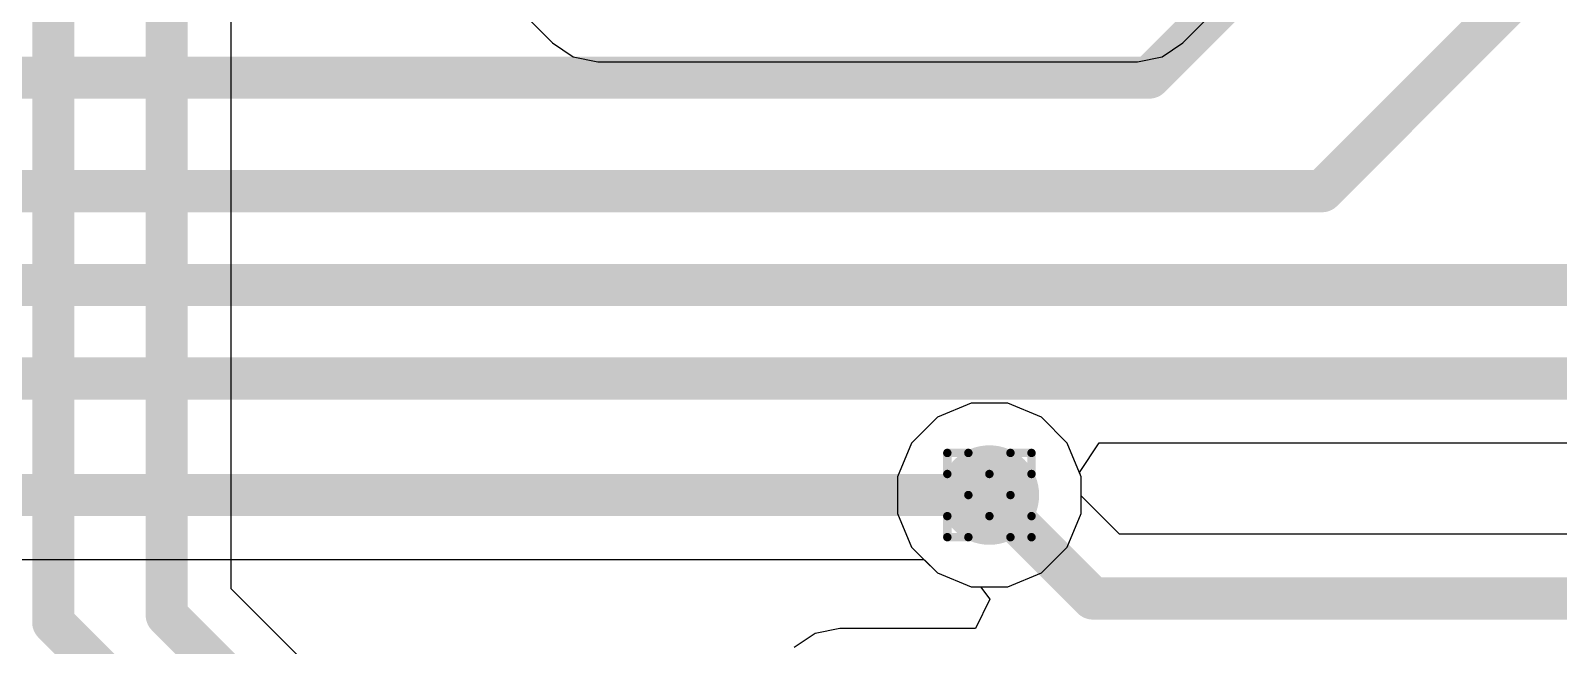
# Model space of a CAD drawing. Header units: inches. Extents: x -11 to 5379, y 0 to 5429.
# Drawn here: x 135.72 to 144.94, y 29.62 to 33.33 of the extents above; entities that cross this region are included whole.
import ezdxf

# ---------------------------------------------------------------- set-up
doc = ezdxf.new("R2010")
doc.units = ezdxf.units.IN
for name, color, linetype in [('Bottom Layer', 5, 'Continuous'), ('Drill Drawing', 1, 'Continuous'), ('GND', 16, 'Continuous'), ('PWR', 76, 'Continuous'), ('Top Layer', 1, 'Continuous'), ('Via Holes', 16, 'Continuous')]:
    doc.layers.add(name, color=color, linetype=linetype)

msp = doc.modelspace()

# ---------------------------------------------------------------- hatches: boundary and pattern name
at = {"layer": 'Bottom Layer'}
h = msp.add_hatch(color=5, dxfattribs=at)
edge = h.paths.add_edge_path()
edge.add_arc((141.5034, 30.5308), 0.3, 0, 360)
at = {"layer": 'GND'}
h = msp.add_hatch(color=16, dxfattribs=at)
edge = h.paths.add_edge_path()
edge.add_arc((141.5034, 30.5308), 0.3, 0, 360)
at = {"layer": 'PWR'}
h = msp.add_hatch(color=76, dxfattribs=at)
edge = h.paths.add_edge_path()
edge.add_arc((141.5034, 30.5308), 0.3, 0, 360)
at = {"layer": 'Top Layer'}
h = msp.add_hatch(color=1, dxfattribs=at)
edge = h.paths.add_edge_path()
edge.add_arc((141.5034, 30.5308), 0.3, 0, 360)
at = {"layer": 'Via Holes'}
h = msp.add_hatch(color=7, dxfattribs=at)
edge = h.paths.add_edge_path()
edge.add_arc((141.5034, 30.5308), 0.15, 0, 360)

# ---------------------------------------------------------------- linework, layer by layer
at = {"layer": 'Bottom Layer'}
for p, q in [((142.671, 33.2572), (148.7255, 39.3117)), ((136.9278, 29.9664), (136.9278, 34.5573)), ((138.0067, 34.1166), (138.8661, 33.2572)), ((138.8661, 33.2572), (138.9921, 33.173)), ((142.545, 33.173), (142.671, 33.2572)), ((138.9921, 33.173), (139.1407, 33.1434)), ((139.1407, 33.1434), (142.3963, 33.1434)), ((142.3963, 33.1434), (142.545, 33.173)), ((141.3932, 31.0848), (141.1896, 31.0005)), ((141.6136, 31.0848), (141.3932, 31.0848)), ((141.8172, 31.0005), (141.6136, 31.0848)), ((141.1896, 31.0005), (141.0337, 30.8446)), ((141.9731, 30.8446), (141.8172, 31.0005)), ((141.0337, 30.8446), (140.9494, 30.641)), ((142.0574, 30.641), (141.9731, 30.8446)), ((140.9494, 30.641), (140.9494, 30.4206)), ((142.0574, 30.5262), (142.0574, 30.641)), ((142.288, 30.2956), (142.0574, 30.5262)), ((140.9494, 30.4206), (141.0337, 30.217)), ((145.1077, 30.2956), (142.288, 30.2956)), ((141.0337, 30.217), (141.1896, 30.0611)), ((141.1896, 30.0611), (141.3932, 29.9768)), ((139.1209, 27.7734), (136.9278, 29.9664)), ((141.3932, 29.9768), (141.4499, 29.9768)), ((141.4499, 29.9768), (141.5065, 29.9033)), ((141.5065, 29.9033), (141.419, 29.7255)), ((140.4521, 29.6959), (140.3261, 29.6117)), ((140.6008, 29.7255), (140.4521, 29.6959)), ((141.419, 29.7255), (140.6008, 29.7255))]:
    msp.add_line(p, q, dxfattribs=at)
for points in [[(135.8544, 29.7621, 0.254, 0.254, 0), (135.8544, 35.3858, 0.254, 0.254, 0)], [(136.5393, 29.8055, 0.254, 0.254, 0), (136.5393, 35, 0.254, 0.254, 0)], [(141.5034, 30.5308, 0.254, 0.254, 0), (142.1271, 29.9071, 0.254, 0.254, 0)], [(142.1271, 29.9071, 0.254, 0.254, 0), (167.939, 29.9071, 0.254, 0.254, 0)], [(135.8544, 29.7621, 0.254, 0.254, 0), (139.5035, 26.113, 0.254, 0.254, 0)], [(136.5393, 29.8055, 0.254, 0.254, 0), (139.7169, 26.628, 0.254, 0.254, 0)]]:
    msp.add_lwpolyline(points, format="xyseb", dxfattribs=at)
for points in [[(141.4399, 30.5308, 0.127, 0.127, 1), (141.5669, 30.5308, 0.127, 0.127, 1)], [(142.0636, 29.9071, 0.127, 0.127, 1), (142.1906, 29.9071, 0.127, 0.127, 1)], [(142.0636, 29.9071, 0.127, 0.127, 1), (142.1906, 29.9071, 0.127, 0.127, 1)], [(135.7909, 29.7621, 0.127, 0.127, 1), (135.9179, 29.7621, 0.127, 0.127, 1)], [(135.7909, 29.7621, 0.127, 0.127, 1), (135.9179, 29.7621, 0.127, 0.127, 1)], [(136.4758, 29.8055, 0.127, 0.127, 1), (136.6028, 29.8055, 0.127, 0.127, 1)], [(136.4758, 29.8055, 0.127, 0.127, 1), (136.6028, 29.8055, 0.127, 0.127, 1)]]:
    msp.add_lwpolyline(points, format="xyseb", close=True, dxfattribs=at)
at = {"layer": 'Drill Drawing'}
for points in [[(141.2494, 30.6578, 0.0508, 0.0508, 0), (141.2494, 30.7848, 0.0508, 0.0508, 0)], [(141.2494, 30.7848, 0.0508, 0.0508, 0), (141.3764, 30.7848, 0.0508, 0.0508, 0)], [(141.3764, 30.7848, 0.0508, 0.0508, 0), (141.5034, 30.6578, 0.0508, 0.0508, 0)], [(141.5034, 30.6578, 0.0508, 0.0508, 0), (141.6304, 30.7848, 0.0508, 0.0508, 0)], [(141.6304, 30.7848, 0.0508, 0.0508, 0), (141.7574, 30.7848, 0.0508, 0.0508, 0)], [(141.7574, 30.6578, 0.0508, 0.0508, 0), (141.7574, 30.7848, 0.0508, 0.0508, 0)], [(141.2494, 30.6578, 0.0508, 0.0508, 0), (141.3764, 30.5308, 0.0508, 0.0508, 0)], [(141.6304, 30.5308, 0.0508, 0.0508, 0), (141.7574, 30.6578, 0.0508, 0.0508, 0)], [(141.2494, 30.4038, 0.0508, 0.0508, 0), (141.3764, 30.5308, 0.0508, 0.0508, 0)], [(141.6304, 30.5308, 0.0508, 0.0508, 0), (141.7574, 30.4038, 0.0508, 0.0508, 0)], [(141.2494, 30.2768, 0.0508, 0.0508, 0), (141.2494, 30.4038, 0.0508, 0.0508, 0)], [(141.3764, 30.2768, 0.0508, 0.0508, 0), (141.5034, 30.4038, 0.0508, 0.0508, 0)], [(141.5034, 30.4038, 0.0508, 0.0508, 0), (141.6304, 30.2768, 0.0508, 0.0508, 0)], [(141.7574, 30.2768, 0.0508, 0.0508, 0), (141.7574, 30.4038, 0.0508, 0.0508, 0)], [(141.2494, 30.2768, 0.0508, 0.0508, 0), (141.3764, 30.2768, 0.0508, 0.0508, 0)], [(141.6304, 30.2768, 0.0508, 0.0508, 0), (141.7574, 30.2768, 0.0508, 0.0508, 0)]]:
    msp.add_lwpolyline(points, format="xyseb", dxfattribs=at)
for points in [[(141.2367, 30.7848, 0.0254, 0.0254, 1), (141.2621, 30.7848, 0.0254, 0.0254, 1)], [(141.2367, 30.7848, 0.0254, 0.0254, 1), (141.2621, 30.7848, 0.0254, 0.0254, 1)], [(141.3637, 30.7848, 0.0254, 0.0254, 1), (141.3891, 30.7848, 0.0254, 0.0254, 1)], [(141.3637, 30.7848, 0.0254, 0.0254, 1), (141.3891, 30.7848, 0.0254, 0.0254, 1)], [(141.6177, 30.7848, 0.0254, 0.0254, 1), (141.6431, 30.7848, 0.0254, 0.0254, 1)], [(141.6177, 30.7848, 0.0254, 0.0254, 1), (141.6431, 30.7848, 0.0254, 0.0254, 1)], [(141.7447, 30.7848, 0.0254, 0.0254, 1), (141.7701, 30.7848, 0.0254, 0.0254, 1)], [(141.7447, 30.7848, 0.0254, 0.0254, 1), (141.7701, 30.7848, 0.0254, 0.0254, 1)], [(141.2367, 30.6578, 0.0254, 0.0254, 1), (141.2621, 30.6578, 0.0254, 0.0254, 1)], [(141.2367, 30.6578, 0.0254, 0.0254, 1), (141.2621, 30.6578, 0.0254, 0.0254, 1)], [(141.4907, 30.6578, 0.0254, 0.0254, 1), (141.5161, 30.6578, 0.0254, 0.0254, 1)], [(141.4907, 30.6578, 0.0254, 0.0254, 1), (141.5161, 30.6578, 0.0254, 0.0254, 1)], [(141.7447, 30.6578, 0.0254, 0.0254, 1), (141.7701, 30.6578, 0.0254, 0.0254, 1)], [(141.7447, 30.6578, 0.0254, 0.0254, 1), (141.7701, 30.6578, 0.0254, 0.0254, 1)], [(141.3637, 30.5308, 0.0254, 0.0254, 1), (141.3891, 30.5308, 0.0254, 0.0254, 1)], [(141.3637, 30.5308, 0.0254, 0.0254, 1), (141.3891, 30.5308, 0.0254, 0.0254, 1)], [(141.6177, 30.5308, 0.0254, 0.0254, 1), (141.6431, 30.5308, 0.0254, 0.0254, 1)], [(141.6177, 30.5308, 0.0254, 0.0254, 1), (141.6431, 30.5308, 0.0254, 0.0254, 1)], [(141.2367, 30.4038, 0.0254, 0.0254, 1), (141.2621, 30.4038, 0.0254, 0.0254, 1)], [(141.2367, 30.4038, 0.0254, 0.0254, 1), (141.2621, 30.4038, 0.0254, 0.0254, 1)], [(141.4907, 30.4038, 0.0254, 0.0254, 1), (141.5161, 30.4038, 0.0254, 0.0254, 1)], [(141.4907, 30.4038, 0.0254, 0.0254, 1), (141.5161, 30.4038, 0.0254, 0.0254, 1)], [(141.7447, 30.4038, 0.0254, 0.0254, 1), (141.7701, 30.4038, 0.0254, 0.0254, 1)], [(141.7447, 30.4038, 0.0254, 0.0254, 1), (141.7701, 30.4038, 0.0254, 0.0254, 1)], [(141.2367, 30.2768, 0.0254, 0.0254, 1), (141.2621, 30.2768, 0.0254, 0.0254, 1)], [(141.2367, 30.2768, 0.0254, 0.0254, 1), (141.2621, 30.2768, 0.0254, 0.0254, 1)], [(141.3637, 30.2768, 0.0254, 0.0254, 1), (141.3891, 30.2768, 0.0254, 0.0254, 1)], [(141.3637, 30.2768, 0.0254, 0.0254, 1), (141.3891, 30.2768, 0.0254, 0.0254, 1)], [(141.6177, 30.2768, 0.0254, 0.0254, 1), (141.6431, 30.2768, 0.0254, 0.0254, 1)], [(141.6177, 30.2768, 0.0254, 0.0254, 1), (141.6431, 30.2768, 0.0254, 0.0254, 1)], [(141.7447, 30.2768, 0.0254, 0.0254, 1), (141.7701, 30.2768, 0.0254, 0.0254, 1)], [(141.7447, 30.2768, 0.0254, 0.0254, 1), (141.7701, 30.2768, 0.0254, 0.0254, 1)]]:
    msp.add_lwpolyline(points, format="xyseb", close=True, dxfattribs=at)
at = {"layer": 'GND'}
for p, q in [((141.3932, 31.0848), (141.1896, 31.0005)), ((141.6136, 31.0848), (141.3932, 31.0848)), ((141.8172, 31.0005), (141.6136, 31.0848)), ((141.1896, 31.0005), (141.0337, 30.8446)), ((141.9731, 30.8446), (141.8172, 31.0005)), ((141.0337, 30.8446), (140.9494, 30.641)), ((142.0574, 30.641), (141.9731, 30.8446)), ((140.9494, 30.641), (140.9494, 30.4206)), ((142.0574, 30.4206), (142.0574, 30.641)), ((140.9494, 30.4206), (141.0337, 30.217)), ((141.9731, 30.217), (142.0574, 30.4206)), ((141.0337, 30.217), (141.1896, 30.0611)), ((141.8172, 30.0611), (141.9731, 30.217)), ((141.1896, 30.0611), (141.3932, 29.9768)), ((141.6136, 29.9768), (141.8172, 30.0611)), ((141.3932, 29.9768), (141.6136, 29.9768))]:
    msp.add_line(p, q, dxfattribs=at)
at = {"layer": 'PWR'}
for p, q in [((141.3932, 31.0848), (141.1896, 31.0005)), ((141.6136, 31.0848), (141.3932, 31.0848)), ((141.8172, 31.0005), (141.6136, 31.0848)), ((141.1896, 31.0005), (141.0337, 30.8446)), ((141.9731, 30.8446), (141.8172, 31.0005)), ((141.0337, 30.8446), (140.9494, 30.641)), ((142.0574, 30.641), (141.9731, 30.8446)), ((140.9494, 30.641), (140.9494, 30.4206)), ((142.0574, 30.4206), (142.0574, 30.641)), ((140.9494, 30.4206), (141.0337, 30.217)), ((141.9731, 30.217), (142.0574, 30.4206)), ((141.0337, 30.217), (141.1896, 30.0611)), ((141.8172, 30.0611), (141.9731, 30.217)), ((141.1896, 30.0611), (141.3932, 29.9768)), ((141.6136, 29.9768), (141.8172, 30.0611)), ((141.3932, 29.9768), (141.6136, 29.9768))]:
    msp.add_line(p, q, dxfattribs=at)
at = {"layer": 'Top Layer'}
for p, q in [((142.0465, 30.6673), (142.1653, 30.8451)), ((142.1653, 30.8451), (145.098, 30.8451)), ((142.0574, 30.641), (142.0465, 30.6673)), ((142.0574, 30.4206), (142.0574, 30.641)), ((141.9731, 30.217), (142.0574, 30.4206)), ((141.8172, 30.0611), (141.9731, 30.217)), ((135.5484, 30.1423), (141.1084, 30.1423)), ((141.1084, 30.1423), (141.1896, 30.0611)), ((141.1896, 30.0611), (141.3932, 29.9768)), ((141.6136, 29.9768), (141.8172, 30.0611)), ((141.3932, 29.9768), (141.6136, 29.9768))]:
    msp.add_line(p, q, dxfattribs=at)
for points in [[(142.4688, 33.0478, 0.254, 0.254, 0), (143.6953, 34.2743, 0.254, 0.254, 0)], [(143.511, 32.3629, 0.254, 0.254, 0), (144.7176, 33.5695, 0.254, 0.254, 0)], [(129.3494, 33.0478, 0.254, 0.254, 0), (142.4688, 33.0478, 0.254, 0.254, 0)], [(126.5491, 32.3629, 0.254, 0.254, 0), (143.511, 32.3629, 0.254, 0.254, 0)], [(105.3355, 31.797, 0.254, 0.254, 0), (145.5579, 31.797, 0.254, 0.254, 0)], [(77.4604, 31.2335, 0.254, 0.254, 0), (161.1545, 31.2335, 0.254, 0.254, 0)], [(135.1534, 30.5308, 0.254, 0.254, 0), (141.4738, 30.5308, 0.254, 0.254, 0)]]:
    msp.add_lwpolyline(points, format="xyseb", dxfattribs=at)
for points in [[(142.4053, 33.0478, 0.127, 0.127, 1), (142.5323, 33.0478, 0.127, 0.127, 1)], [(142.4053, 33.0478, 0.127, 0.127, 1), (142.5323, 33.0478, 0.127, 0.127, 1)], [(143.4475, 32.3629, 0.127, 0.127, 1), (143.5745, 32.3629, 0.127, 0.127, 1)], [(143.4475, 32.3629, 0.127, 0.127, 1), (143.5745, 32.3629, 0.127, 0.127, 1)], [(141.4103, 30.5308, 0.127, 0.127, 1), (141.5373, 30.5308, 0.127, 0.127, 1)]]:
    msp.add_lwpolyline(points, format="xyseb", close=True, dxfattribs=at)

doc.saveas('drawing.dxf')
